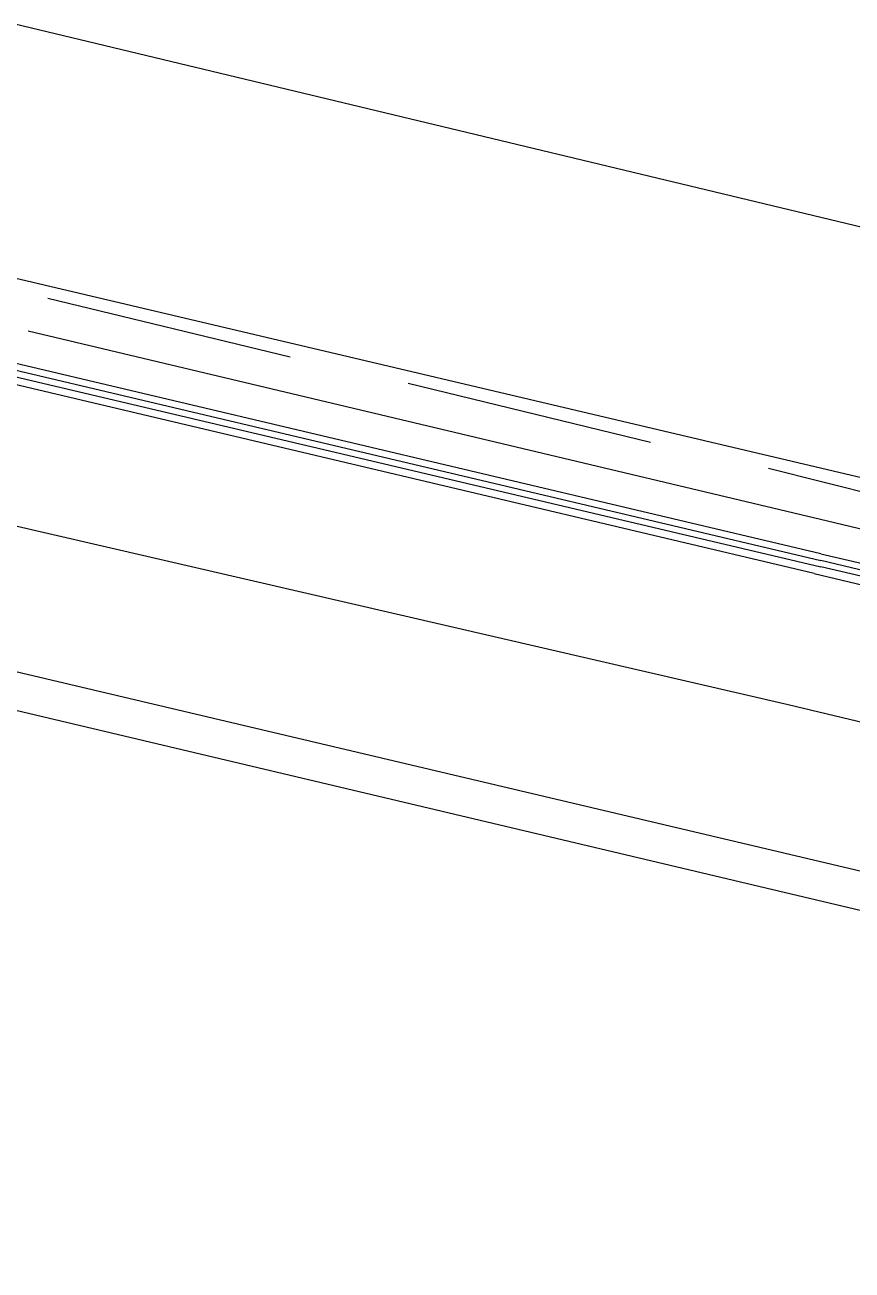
# Model space of a CAD drawing. Header units: feet. Extents: x -84 to 198, y -22 to 181.
# Drawn here: x 108.66 to 110.344, y 93.786 to 96.321 of the extents above; entities that cross this region are included whole.
import ezdxf

# ---------------------------------------------------------------- set-up
doc = ezdxf.new("R2010")
doc.units = ezdxf.units.FT
doc.layers.add('A-LINEA', color=7, linetype='CONTINUOUS')

msp = doc.modelspace()

# ---------------------------------------------------------------- linework, layer by layer
at = {"layer": 'A-LINEA'}
for p, q in [((108.5333, 95.8311), (116.84, 93.8711)), ((109.2, 95.6444), (108.7067, 95.7644)), ((110.2933, 95.3111), (108.6667, 95.6978)), ((110.2933, 95.3111), (108.6667, 95.6978)), ((109.9333, 95.4711), (109.44, 95.5911)), ((110.6533, 95.2978), (110.1733, 95.4178)), ((121.1867, 91.9511), (108.0267, 95.0711)), ((108.36, 95.0711), (116.6667, 93.1111)), ((108.36, 95.0711), (116.6667, 93.1111))]:
    msp.add_line(p, q, dxfattribs=at)
for points in [[(114.0267, 110.9244), (110.4667, 95.8844), (108.52, 96.3511)], [(110.28, 95.2444), (108.5867, 95.6444), (108.5733, 95.6311), (108.5867, 95.6311), (110.28, 95.2311)], [(110.28, 95.2444), (108.5867, 95.6444), (108.5733, 95.6311), (108.5867, 95.6311), (110.28, 95.2311)], [(110.2667, 95.2044), (108.5733, 95.6044), (108.5733, 95.6178), (108.5867, 95.6178), (110.28, 95.2178)], [(110.2667, 95.2044), (108.5733, 95.6044), (108.5733, 95.6178), (108.5867, 95.6178), (110.28, 95.2178)], [(108.4267, 95.3511), (110.2133, 94.9378), (112.3867, 94.4178)], [(108.4267, 95.3511), (110.2133, 94.9378), (112.3867, 94.4178)], [(112.4667, 94.7644), (112.4667, 94.7644), (112.4667, 94.7911), (110.2933, 95.3111)], [(110.28, 95.2444), (112.52, 94.7244), (112.52, 94.7111), (112.52, 94.6978), (112.5067, 94.6978), (110.28, 95.2311)], [(110.2667, 95.2044), (112.5067, 94.6711), (112.5067, 94.6844), (112.5067, 94.6978), (110.28, 95.2178)]]:
    msp.add_lwpolyline(points, dxfattribs=at)

doc.saveas('drawing.dxf')
